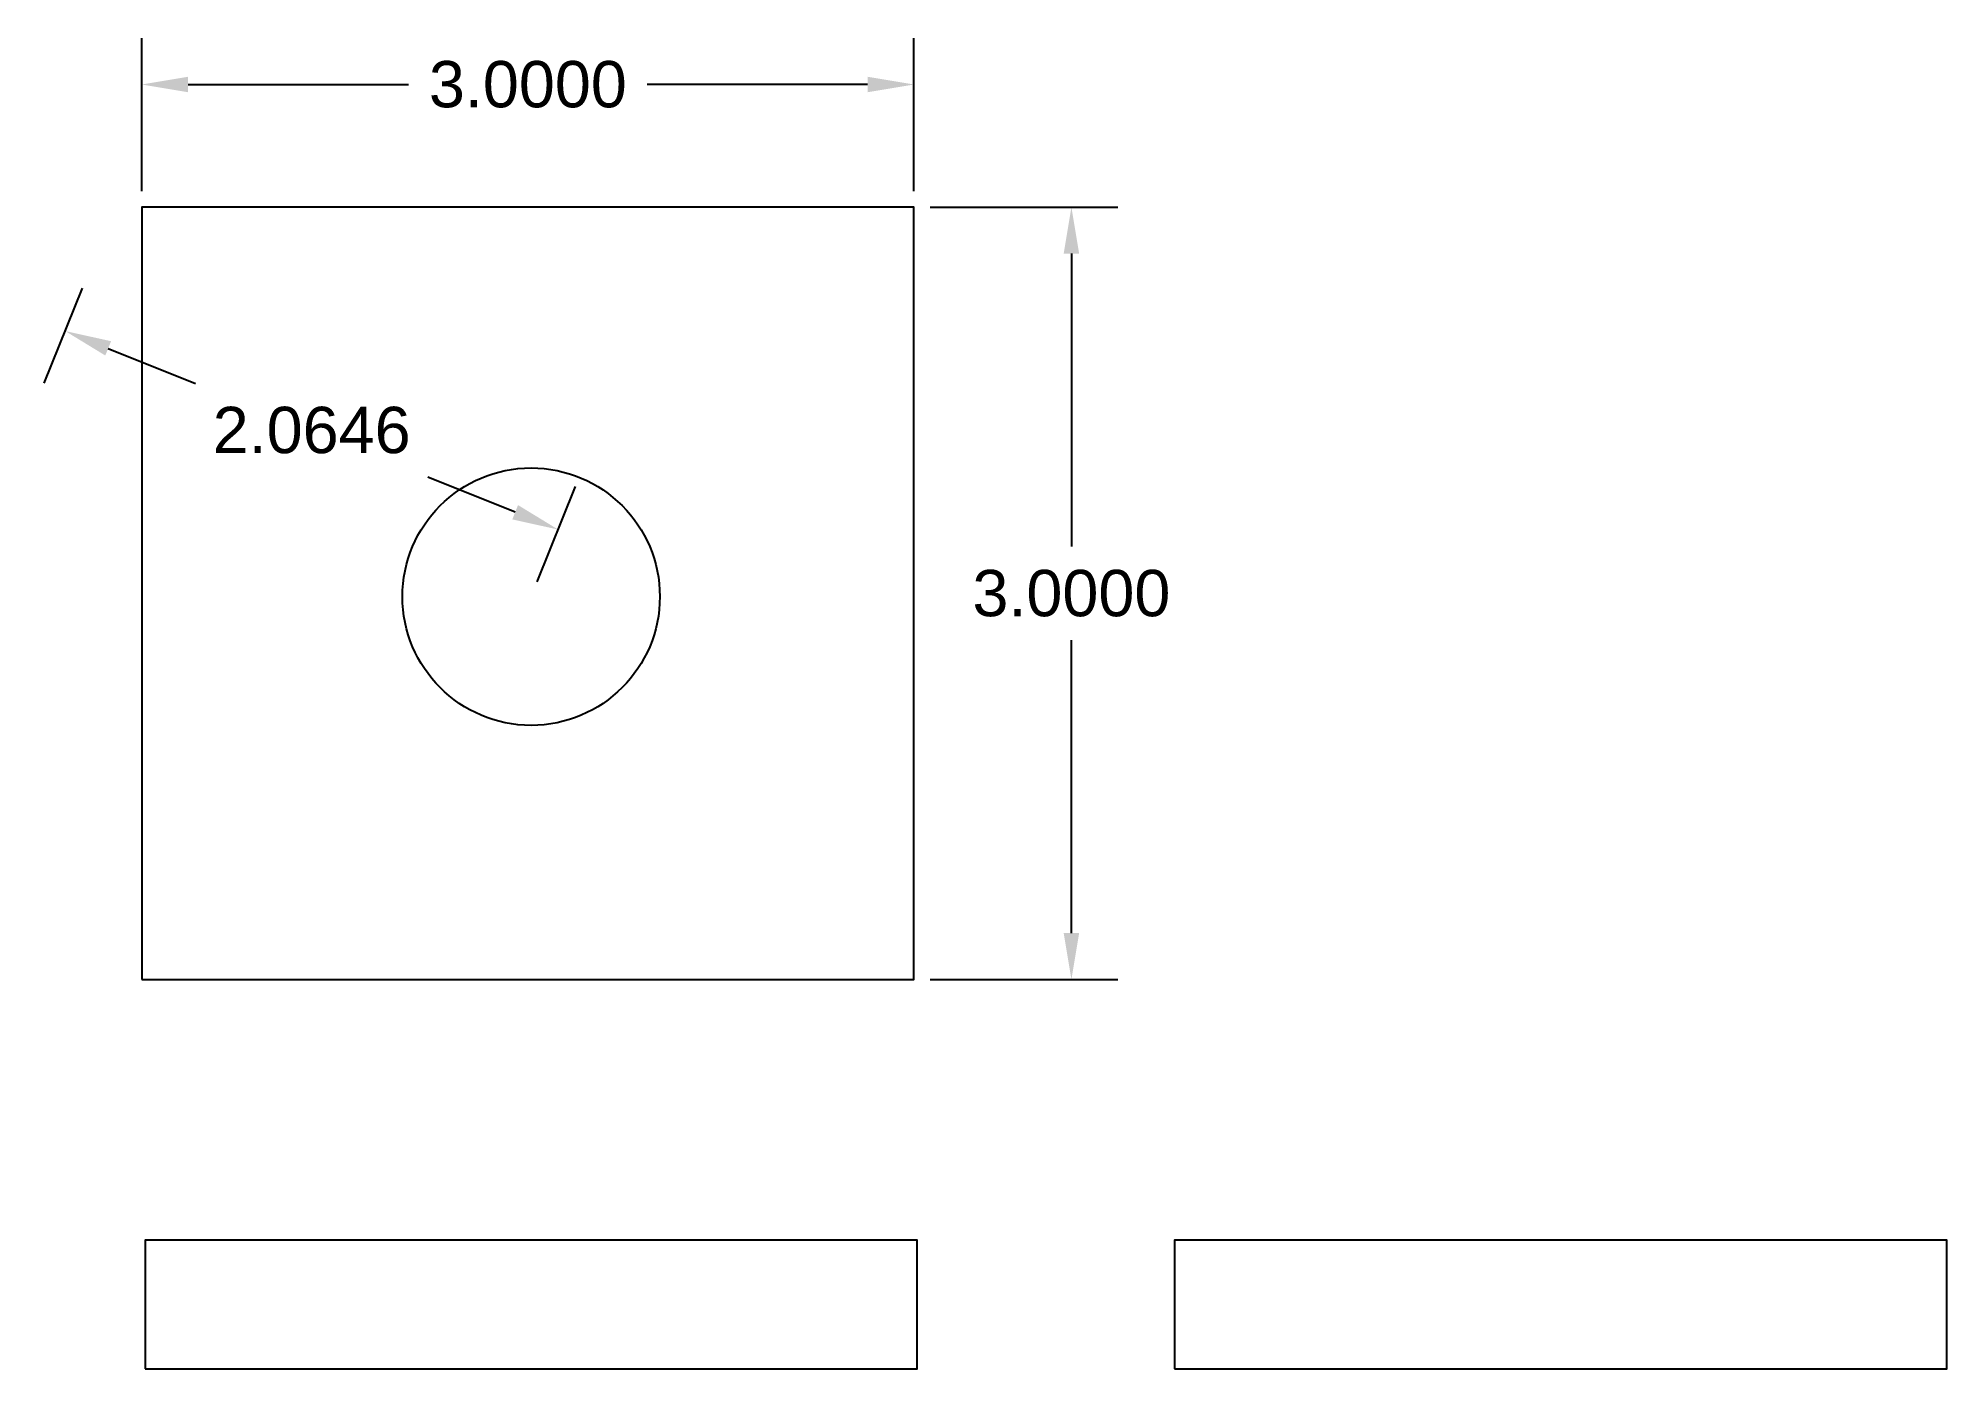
# Model space of a CAD drawing. Header units: inches. Extents: x -0.42 to 7, y 0 to 5.17.
import ezdxf

# ---------------------------------------------------------------- set-up
doc = ezdxf.new("R2010")
doc.units = ezdxf.units.IN
doc.header["$MEASUREMENT"] = 0
doc.styles.get("Standard").update_dxf_attribs({"font": 'arial.ttf'})
doc.dimstyles.get("Standard").update_dxf_attribs({"dimtxt": 0.18, "dimasz": 0.18, "dimexe": 0.18, "dimexo": 0.0625, "dimgap": 0.09, "dimtad": 0, "dimtih": 1, "dimtoh": 1, "dimdec": 4, "dimzin": 0, "dimdsep": 46, "dimtxsty": 'Standard', "dimcen": 0.09, "dimadec": 0, "dimazin": 0, "dimtfac": 1, "dimtdec": 4, "dimtofl": 0, "dimtmove": 0, "dimatfit": 3, "dimfxl": 1, "dimtolj": 1, "dimtzin": 0, "dimarcsym": 0})

# ---------------------------------------------------------------- blocks, each defined once
blk = doc.blocks.new('*D2')
at = {"color": 0, "lineweight": -2, "transparency": 16777216}
for p, q in [((-0.3918, 3.8292), (-0.2429, 4.1989)), ((-0.1432, 3.9647), (0.1957, 3.8282)), ((1.438, 3.3279), (1.0991, 3.4644)), ((1.5233, 3.058), (1.6722, 3.4276))]:
    blk.add_line(p, q, dxfattribs=at)
at = {"color": 0, "transparency": 16777216}
for points in [[(-0.132, 3.9925), (-0.1544, 3.9369), (-0.3102, 4.0319)], [(1.4492, 3.3557), (1.4268, 3.3001), (1.605, 3.2607)]]:
    blk.add_solid(points, dxfattribs=at)
at = {"layer": 'Defpoints', "color": 0, "transparency": 16777216}
for p in [(-0.3102, 4.0319), (-0.4152, 3.7713), (1.5, 3)]:
    blk.add_point(p, dxfattribs=at)
at = {"color": 0, "transparency": 16777216, "insert": (0.6474, 3.6463), "char_height": 0.18, "attachment_point": 5}
blk.add_mtext('\\A1;2.0646', dxfattribs=at)
blk = doc.blocks.new('*D3')
at = {"color": 0, "lineweight": -2, "transparency": 16777216}
for p, q in [((3.0498, 4.5127), (3.779, 4.5127)), ((3.599, 4.3327), (3.599, 3.1947)), ((3.599, 1.6927), (3.599, 2.8307)), ((3.0498, 1.5127), (3.779, 1.5127))]:
    blk.add_line(p, q, dxfattribs=at)
at = {"color": 0, "transparency": 16777216}
for points in [[(3.569, 4.3327), (3.629, 4.3327), (3.599, 4.5127)], [(3.569, 1.6927), (3.629, 1.6927), (3.599, 1.5127)]]:
    blk.add_solid(points, dxfattribs=at)
at = {"layer": 'Defpoints', "color": 0, "transparency": 16777216}
for p in [(2.9873, 4.5127), (2.9873, 1.5127), (3.599, 1.5127)]:
    blk.add_point(p, dxfattribs=at)
at = {"color": 0, "transparency": 16777216, "insert": (3.599, 3.0127), "char_height": 0.18, "attachment_point": 5}
blk.add_mtext('\\A1;3.0000', dxfattribs=at)
blk = doc.blocks.new('*D4')
at = {"color": 0, "lineweight": -2, "transparency": 16777216}
for p, q in [((-0.0127, 4.5752), (-0.0127, 5.1698)), ((2.9873, 4.5752), (2.9873, 5.1698)), ((0.1673, 4.9898), (1.024, 4.9898)), ((2.8073, 4.9898), (1.9506, 4.9898))]:
    blk.add_line(p, q, dxfattribs=at)
at = {"color": 0, "transparency": 16777216}
for points in [[(0.1673, 5.0198), (0.1673, 4.9598), (-0.0127, 4.9898)], [(2.8073, 5.0198), (2.8073, 4.9598), (2.9873, 4.9898)]]:
    blk.add_solid(points, dxfattribs=at)
at = {"layer": 'Defpoints', "color": 0, "transparency": 16777216}
for p in [(2.9873, 4.9898), (-0.0127, 4.5127), (2.9873, 4.5127)]:
    blk.add_point(p, dxfattribs=at)
at = {"color": 0, "transparency": 16777216, "insert": (1.4873, 4.9898), "char_height": 0.18, "attachment_point": 5}
blk.add_mtext('\\A1;3.0000', dxfattribs=at)

msp = doc.modelspace()

# ---------------------------------------------------------------- linework, layer by layer
for points in [[(-0.0127, 1.51269), (2.9873, 1.51269), (2.9873, 4.51269), (-0.0127, 4.51269)], [(0, 0), (3, 0), (3, 0.5), (0, 0.5)], [(4, 0), (7, 0), (7, 0.5), (4, 0.5)]]:
    msp.add_lwpolyline(points, close=True)
msp.add_circle((1.5, 3), 0.5)

# ---------------------------------------------------------------- dimensions: what is measured, and where the dimension line sits
dim = msp.add_linear_dim(base=(2.9873, 4.98978), p1=(-0.0127, 4.51269), p2=(2.9873, 4.51269), dimstyle='Standard')
dim.commit()
dim.dimension.update_dxf_attribs({"geometry": '*D4', "text_midpoint": (1.4873, 4.98978)})
dim = msp.add_linear_dim(base=(3.59898, 1.51269), p1=(2.9873, 4.51269), p2=(2.9873, 1.51269), angle=90, dimstyle='Standard')
dim.commit()
dim.dimension.update_dxf_attribs({"geometry": '*D3', "text_midpoint": (3.59898, 3.01269)})
dim = msp.add_aligned_dim(p1=(1.5, 3), p2=(-0.41515, 3.77126), distance=-0.28101, dimstyle='Standard')
dim.commit()
dim.dimension.update_dxf_attribs({"geometry": '*D2', "text_midpoint": (0.6474, 3.64629)})

doc.saveas('drawing.dxf')
